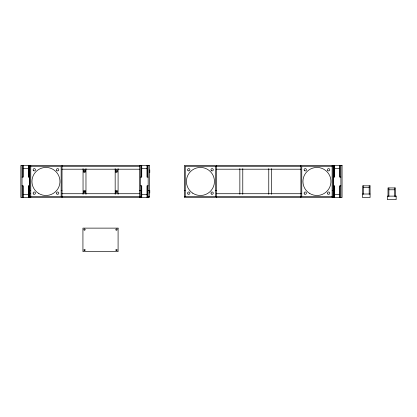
<?xml version="1.0" encoding="UTF-8"?>
<svg xmlns="http://www.w3.org/2000/svg" width="417" height="417" viewBox="0 0 417 417"><rect width="100%" height="100%" fill="white"/><g stroke="black" fill="none" stroke-linecap="round" stroke-linejoin="round"><path stroke-width="0.63" d="M30.78 166.274L61.148 166.274L61.148 196.647L30.78 196.647M62.024 166.274L139.403 166.274M216.496 166.274L300.886 166.274M332.13 166.274L301.762 166.274L301.762 196.647L332.13 196.647M23.185 168.317L28.445 168.317M141.744 168.317L146.998 168.317M334.465 168.317L339.725 168.317M62.024 169.198L139.403 169.198M216.496 169.198L300.886 169.198M22.018 177.079L23.185 177.079L23.185 165.398M29.612 177.079L28.445 177.079L28.445 165.398M140.576 177.079L141.744 177.079L141.744 165.398M148.165 177.079L146.998 177.079L146.998 165.398M333.298 177.079L334.465 177.079L334.465 165.398M340.892 177.079L339.725 177.079L339.725 165.398M22.018 185.841L23.185 185.841L23.185 197.522M29.612 185.841L28.445 185.841L28.445 197.522M140.576 185.841L141.744 185.841L141.744 197.522M148.165 185.841L146.998 185.841L146.998 197.522M333.298 185.841L334.465 185.841L334.465 197.522M340.892 185.841L339.725 185.841L339.725 197.522M363.405 187.681L369.186 187.681M388.879 189.777L394.659 189.777M29.612 190.512L30.78 190.512M61.148 190.512L62.024 190.512M139.403 190.512L140.576 190.512M148.165 190.512L149.333 190.512M184.377 190.512L185.252 190.512M215.62 190.512L216.496 190.512M332.13 190.512L333.298 190.512M29.904 193.431L30.78 193.431M300.886 193.431L301.762 193.431M62.024 193.723L139.403 193.723M216.496 193.723L300.886 193.723M362.498 194.014L370.093 194.014M23.185 194.598L28.445 194.598M141.744 194.598L146.998 194.598M334.465 194.598L339.725 194.598M29.612 196.35L30.78 196.35M61.148 196.35L62.024 196.35M139.403 196.35L140.576 196.35M148.165 196.35L149.333 196.35M184.377 196.35L185.252 196.35M215.62 196.35L216.496 196.35M300.886 196.35L301.762 196.35M332.13 196.35L333.298 196.35M62.024 196.647L139.403 196.647M216.496 196.647L300.886 196.647M395.535 196.371L395.535 187.937L388.003 187.937L388.003 196.371M394.659 187.937L394.659 196.407M388.879 187.937L388.879 196.407M369.186 185.841L369.186 194.306M363.405 185.841L363.405 194.306M340.892 165.398L340.892 197.522M340.017 165.398L340.017 177.079M340.017 185.841L340.017 197.522M334.173 165.398L334.173 177.079M334.173 185.841L334.173 197.522M333.298 165.398L333.298 197.522M333.006 165.398L333.006 197.522M332.13 165.398L332.13 197.522M300.886 165.398L300.886 197.522M271.686 168.609L271.686 194.306M268.767 168.609L268.767 194.306M242.777 168.609L242.777 194.306M239.858 168.609L239.858 194.306M216.496 165.398L216.496 197.522M149.771 169.839L149.771 172.638M149.771 190.282L149.771 193.076M148.165 165.398L148.165 197.522M147.29 165.398L147.29 177.079M147.29 185.841L147.29 197.522M141.452 165.398L141.452 177.079M141.452 185.841L141.452 197.522M140.576 165.398L140.576 197.522M139.403 165.398L139.403 197.522M118.089 168.609L118.089 194.306M115.17 168.609L115.17 194.306M85.97 168.609L85.97 194.306M83.046 168.609L83.046 194.306M62.024 165.398L62.024 197.522M30.78 165.398L30.78 197.522M29.904 165.398L29.904 197.522M29.612 165.398L29.612 197.522M28.737 165.398L28.737 177.079M28.737 185.841L28.737 197.522M22.893 165.398L22.893 177.079M22.893 185.841L22.893 197.522M22.018 165.398L22.018 197.522M116.192 171.111C116.682 172.174 116.963 170.225 116.192 171.111M84.25 191.533C84.656 192.623 85.089 190.72 84.25 191.533M84.255 171.074C84.588 172.195 85.146 170.298 84.255 171.074M116.207 191.497C116.473 192.633 117.135 190.783 116.207 191.497M149.333 165.398L20.85 165.398L20.85 197.522L149.333 197.522L149.333 165.398M342.06 165.398L184.377 165.398L184.377 197.522L342.06 197.522L342.06 165.398M215.62 166.274L185.252 166.274L185.252 196.647L215.62 196.647L215.62 166.274M370.061 185.841L362.529 185.841L362.498 197.522L370.093 197.522L370.061 185.841M396.15 196.115L387.388 196.115L387.388 199.618L396.15 199.618L396.15 196.115M118.089 228.125L82.931 228.125L82.931 251.602L118.089 251.602L118.089 228.125M192.79 193.207A14.016 14.016 0 0 0 214.432 182.208A14.016 14.016 0 0 0 194.087 168.963A14.016 14.016 0 0 0 192.79 193.207M187.978 194.014A1.168 1.168 0 0 0 189.897 193.379A1.168 1.168 0 0 0 188.39 192.028A1.168 1.168 0 0 0 187.978 194.014M211.294 193.968A1.168 1.168 0 0 0 213.243 193.441A1.168 1.168 0 0 0 211.81 192.013A1.168 1.168 0 0 0 211.294 193.968M211.299 170.616A1.168 1.168 0 0 0 213.249 170.068A1.168 1.168 0 0 0 211.8 168.656A1.168 1.168 0 0 0 211.299 170.616M188.041 170.704A1.168 1.168 0 0 0 189.912 169.938A1.168 1.168 0 0 0 188.312 168.697A1.168 1.168 0 0 0 188.041 170.704M309.299 193.207A14.016 14.016 0 0 0 330.942 182.208A14.016 14.016 0 0 0 310.597 168.963A14.016 14.016 0 0 0 309.299 193.207M304.488 194.014A1.168 1.168 0 0 0 306.412 193.379A1.168 1.168 0 0 0 304.9 192.028A1.168 1.168 0 0 0 304.488 194.014M327.804 193.968A1.168 1.168 0 0 0 329.758 193.441A1.168 1.168 0 0 0 328.32 192.013A1.168 1.168 0 0 0 327.804 193.968M327.814 170.616A1.168 1.168 0 0 0 329.758 170.068A1.168 1.168 0 0 0 328.309 168.656A1.168 1.168 0 0 0 327.814 170.616M304.551 170.704A1.168 1.168 0 0 0 306.422 169.938A1.168 1.168 0 0 0 304.827 168.697A1.168 1.168 0 0 0 304.551 170.704M116.062 230.038A0.641 0.641 0 0 0 117.114 229.673A0.641 0.641 0 0 0 116.27 228.949A0.641 0.641 0 0 0 116.062 230.038M84.218 250.549A0.641 0.641 0 0 0 85.177 249.997A0.641 0.641 0 0 0 84.218 249.439A0.641 0.641 0 0 0 84.218 250.549M116.161 250.549A0.641 0.641 0 0 0 117.125 249.997A0.641 0.641 0 0 0 116.161 249.439A0.641 0.641 0 0 0 116.161 250.549M84.083 230.007A0.641 0.641 0 0 0 85.157 229.72A0.641 0.641 0 0 0 84.37 228.933A0.641 0.641 0 0 0 84.083 230.007M83.885 172.122A1.168 1.168 0 0 0 85.704 171.236A1.168 1.168 0 0 0 84.025 170.1A1.168 1.168 0 0 0 83.885 172.122M83.874 192.555A1.168 1.168 0 0 0 85.704 191.684A1.168 1.168 0 0 0 84.036 190.538A1.168 1.168 0 0 0 83.874 192.555M115.811 192.55A1.168 1.168 0 0 0 117.646 191.7A1.168 1.168 0 0 0 115.994 190.533A1.168 1.168 0 0 0 115.811 192.55M115.9 172.164A1.168 1.168 0 0 0 117.651 171.152A1.168 1.168 0 0 0 115.9 170.141A1.168 1.168 0 0 0 115.9 172.164M38.317 193.207A14.016 14.016 0 0 0 59.959 182.208A14.016 14.016 0 0 0 39.615 168.963A14.016 14.016 0 0 0 38.317 193.207M33.506 194.014A1.168 1.168 0 0 0 35.424 193.379A1.168 1.168 0 0 0 33.918 192.028A1.168 1.168 0 0 0 33.506 194.014M56.821 193.968A1.168 1.168 0 0 0 58.771 193.441A1.168 1.168 0 0 0 57.337 192.013A1.168 1.168 0 0 0 56.821 193.968M56.827 170.616A1.168 1.168 0 0 0 58.776 170.068A1.168 1.168 0 0 0 57.327 168.656A1.168 1.168 0 0 0 56.827 170.616M33.569 170.704A1.168 1.168 0 0 0 35.44 169.938A1.168 1.168 0 0 0 33.84 168.697A1.168 1.168 0 0 0 33.569 170.704"/></g></svg>
